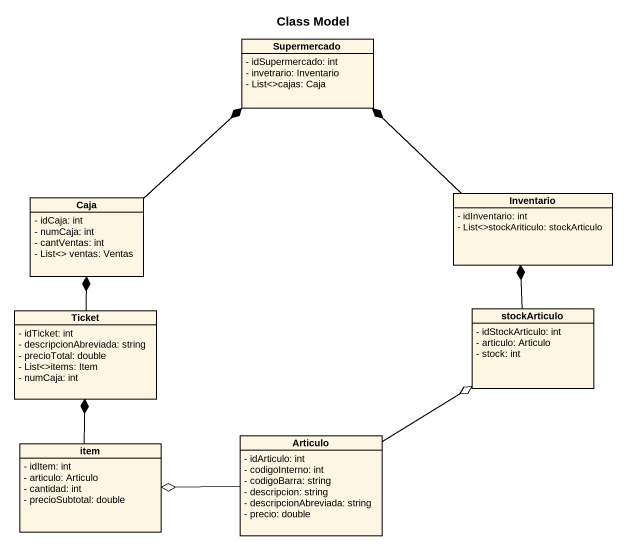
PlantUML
@startuml
title Class Model
hide circle
hide empty members
skinparam classAttributeIconSize 0
class Supermercado {
  - idSupermercado: int
  - invetrario: Inventario
  - List<>cajas: Caja
}
class Caja {
  - idCaja: int
  - numCaja: int
  - cantVentas: int
  - List<> ventas: Ventas
}
class Inventario {
  - idInventario: int
  - List<>stockAriticulo: stockArticulo
}
class Ticket {
  - idTicket: int
  - descripcionAbreviada: string
  - precioTotal: double
  - List<>items: Item
  - numCaja: int
}
class stockArticulo {
  - idStockArticulo: int
  - articulo: Articulo
  - stock: int
}
class item {
  - idItem: int
  - articulo: Articulo
  - cantidad: int
  - precioSubtotal: double
}
class Articulo {
  - idArticulo: int
  - codigoInterno: int
  - codigoBarra: string
  - descripcion: string
  - descripcionAbreviada: string
  - precio: double
}
Caja -up-* Supermercado
Inventario -up-* Supermercado
Ticket -up-* Caja
stockArticulo -up-* Inventario
item -up-* Ticket
Articulo -up-o stockArticulo
Articulo -left-o item
@enduml
